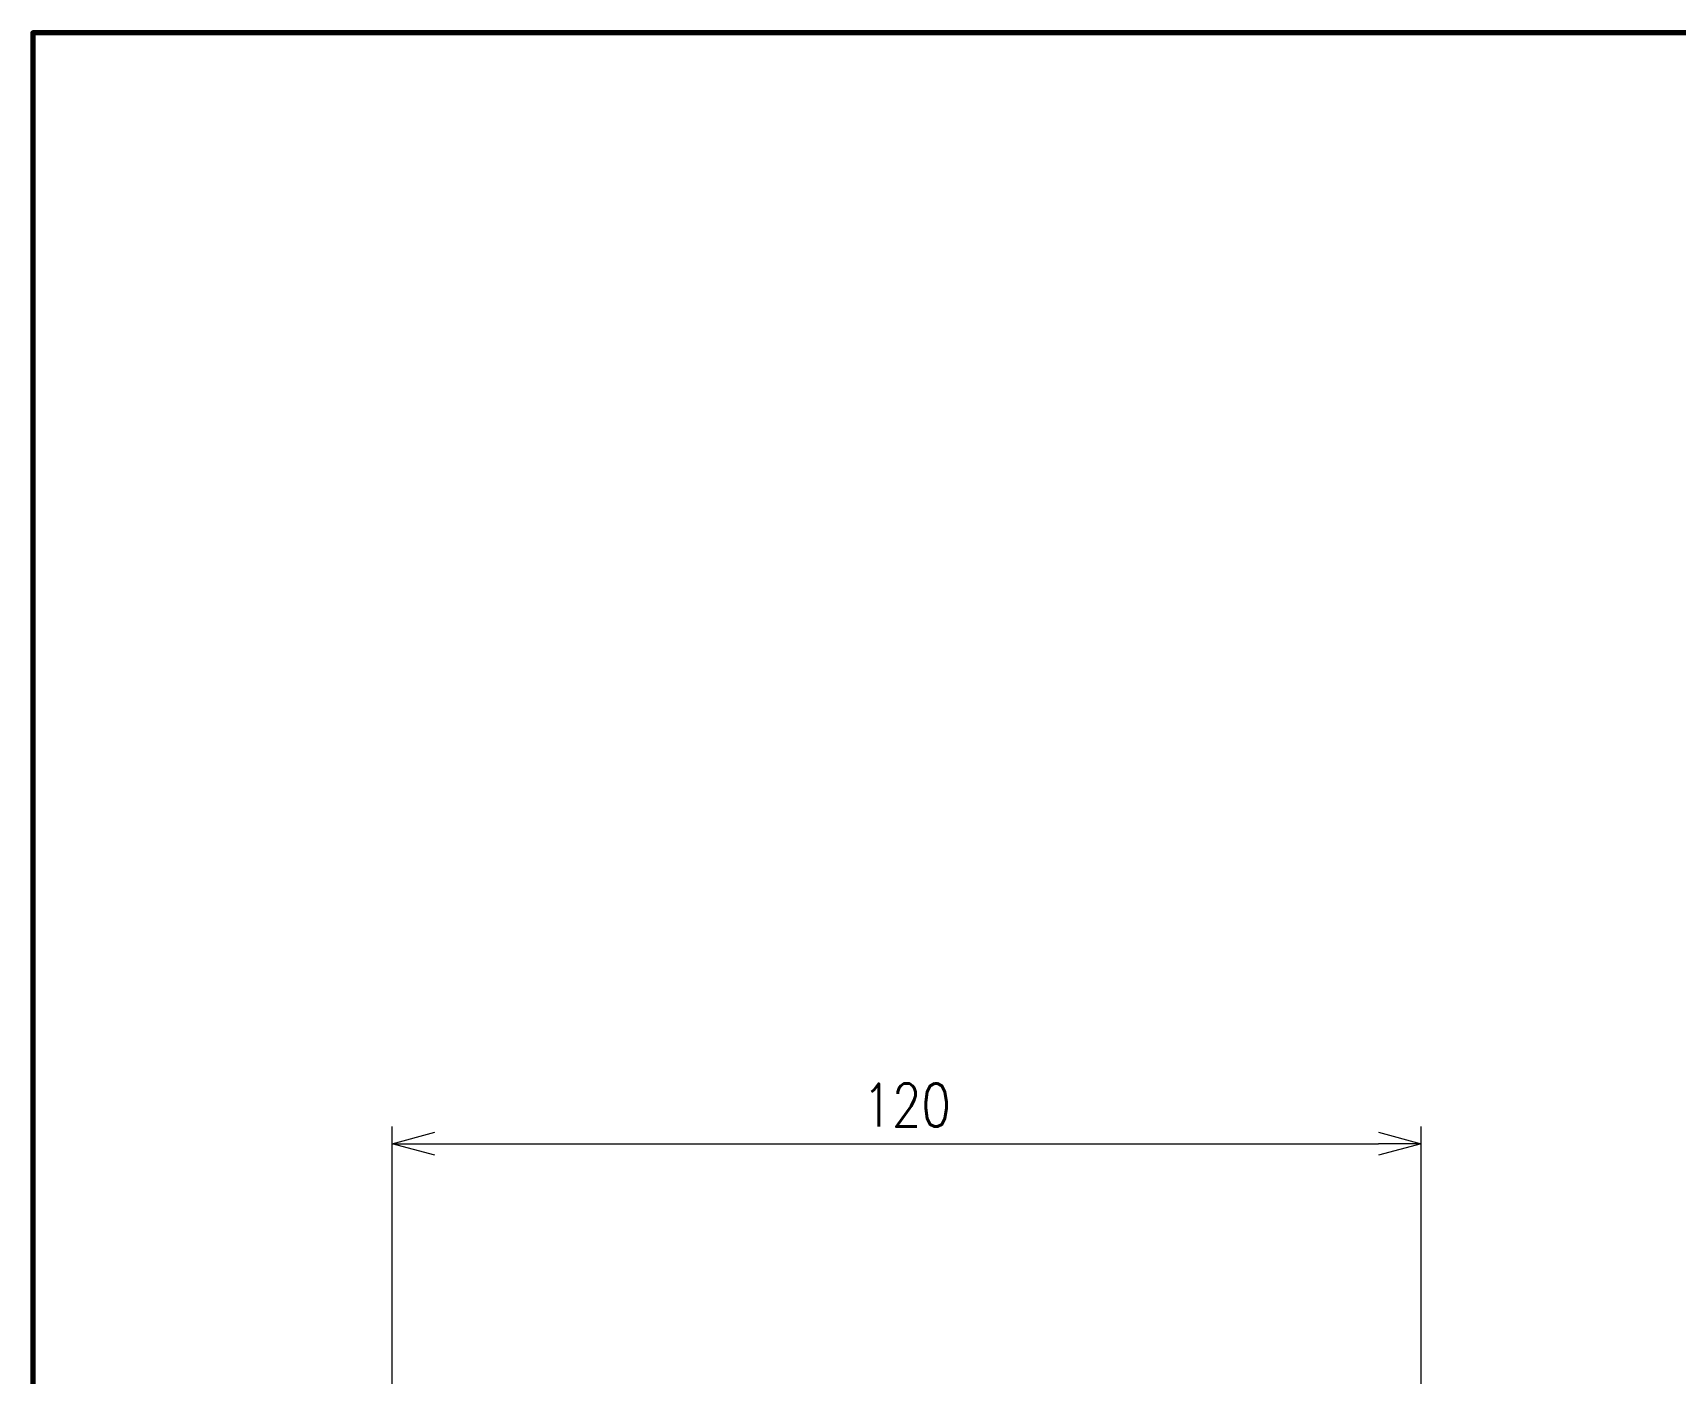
# Model space of a CAD drawing. Header units: millimetres. Extents: x 8 to 774, y 1 to 562.
# Drawn here: x 8 to 199.5, y 405.7 to 562 of the extents above; entities that cross this region are included whole.
import ezdxf

# ---------------------------------------------------------------- set-up
doc = ezdxf.new("R2010")
doc.units = ezdxf.units.MM
doc.layers.get('0').update_dxf_attribs({"lineweight": 9})
doc.layers.get('Defpoints').update_dxf_attribs({"lineweight": 9})
for name, color, linetype, lineweight in [('2KD_寸法１', 7, 'Continuous', 15), ('2KD_寸法１ @ 2', 7, 'Continuous', 15), ('AUX', 7, 'Continuous', 40)]:
    doc.layers.add(name, color=color, linetype=linetype, lineweight=lineweight)
doc.styles.get("Standard").update_dxf_attribs({"font": 'simplex.shx', "width": 0.8, "bigfont": 'extfont.shx'})
doc.dimstyles.new('KD-STD', dxfattribs={"dimscale": 0, "dimtxt": 2.5, "dimasz": 2.5, "dimexe": 1, "dimexo": 1, "dimgap": 1, "dimtad": 1, "dimdsep": 46, "dimtxsty": 'Standard', "dimblk": 'OPEN30', "dimcen": 0, "dimadec": 0, "dimazin": 0, "dimtfac": 1, "dimtmove": 0, "dimatfit": 3, "dimldrblk": 'OPEN30', "dimfxl": 1, "dimtfill": 1, "dimtolj": 1, "dimtzin": 0, "dimlwd": 15, "dimlwe": 15, "dimarcsym": 0})

# ---------------------------------------------------------------- blocks, each defined once
blk = doc.blocks.new('_Open30')
at = {"lineweight": -2}
for p, q in [((-1, 0.268), (0, 0)), ((0, 0), (-1, -0.268)), ((0, 0), (-1, 0))]:
    blk.add_line(p, q, dxfattribs=at)
blk = doc.blocks.new('*D29')
at = {"layer": '2KD_寸法１', "color": 0, "lineweight": 15}
for p, q in [((49.89, 402), (49.89, 434.44)), ((169.89, 402), (169.89, 434.44)), ((54.89, 432.44), (164.89, 432.44))]:
    blk.add_line(p, q, dxfattribs=at)
at = {"layer": 'Defpoints', "color": 0}
for p in [(169.89, 432.44), (49.89, 400), (169.89, 400)]:
    blk.add_point(p, dxfattribs=at)
at = {"layer": '2KD_寸法１', "color": 0, "lineweight": 15, "xscale": 5, "yscale": 5, "zscale": 5, "rotation": 180}
blk.add_blockref('_Open30', (49.89, 432.44), dxfattribs=at)
at = {"layer": '2KD_寸法１', "color": 0, "lineweight": 15, "xscale": 5, "yscale": 5, "zscale": 5}
blk.add_blockref('_Open30', (169.89, 432.44), dxfattribs=at)
at = {"layer": '2KD_寸法１', "color": 0, "insert": (109.89, 436.94), "char_height": 5, "attachment_point": 5, "bg_fill": 3, "box_fill_scale": 1.1, "bg_fill_color": 9, "bg_fill_true_color": 13158600, "bg_fill_transparency": 4391254}
blk.add_mtext('\\A1;120', dxfattribs=at)

msp = doc.modelspace()

# ---------------------------------------------------------------- linework, layer by layer
at = {"layer": 'AUX', "lineweight": 70}
msp.add_lwpolyline([(8, 8), (774, 8), (774, 562), (8, 562)], close=True, dxfattribs=at)

# ---------------------------------------------------------------- next in the draw order: dimensions: what is measured, and where the dimension line sits
at = {"layer": '2KD_寸法１ @ 2'}
dim = msp.add_linear_dim(base=(169.89, 432.441), p1=(49.89, 399.997), p2=(169.89, 399.997), dimstyle='KD-STD', override={"dimscale": 2, "dimtix": 0, "dimtofl": 1, "dimtmove": 0, "dimatfit": 3}, dxfattribs=at)
dim.commit()
dim.dimension.update_dxf_attribs({"geometry": '*D29', "text_midpoint": (109.89, 436.941)})

doc.saveas('drawing.dxf')
